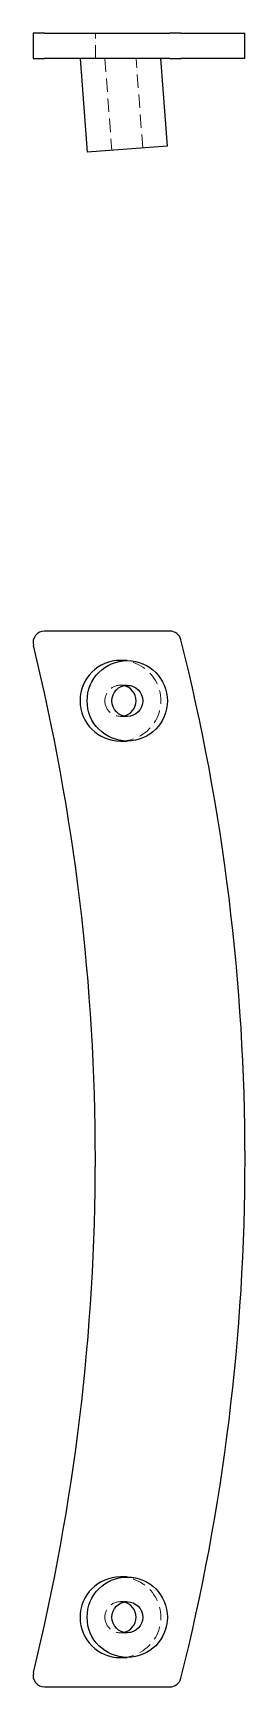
# Model space of a CAD drawing. Header units: millimetres. Extents: x 73 to 229, y 7 to 164.
# Drawn here: x 72.9 to 93.1, y 7 to 163.6 of the extents above.
import ezdxf

# ---------------------------------------------------------------- set-up
doc = ezdxf.new("R2010")
doc.units = ezdxf.units.MM
doc.linetypes.add('HIDDEN', pattern=[1.905, 1.27, -0.635])

msp = doc.modelspace()

# ---------------------------------------------------------------- linework, layer by layer
at = {"color": 7, "linetype": 'Continuous', "lineweight": 25}
for p, q in [((72.95, 163.64), (72.95, 161.23)), ((74.04, 163.64), (72.95, 163.64)), ((74.04, 163.64), (85.92, 163.64)), ((86.97, 163.64), (85.92, 163.64)), ((86.97, 163.64), (93.05, 163.64)), ((93.05, 161.23), (93.05, 163.64)), ((72.95, 161.23), (74.04, 161.23)), ((85.92, 161.23), (74.04, 161.23)), ((77.41, 161.23), (78.08, 152.36)), ((85.7, 152.94), (85.07, 161.23)), ((85.92, 161.23), (86.97, 161.23)), ((93.05, 161.23), (86.97, 161.23)), ((85.7, 152.94), (78.08, 152.36)), ((85.92, 107), (74.04, 107)), ((81.89, 104.22), (81.24, 104.22)), ((81.24, 96.57), (81.89, 96.57)), ((81.89, 17.43), (81.24, 17.43)), ((81.24, 9.78), (81.89, 9.78)), ((74.04, 7), (85.92, 7))]:
    msp.add_line(p, q, dxfattribs=at)
at = {"color": 7, "linetype": 'HIDDEN', "lineweight": 18}
for p, q in [((78.86, 161.23), (78.86, 163.64)), ((79.76, 161.23), (80.42, 152.54)), ((83.36, 152.76), (82.72, 161.23)), ((81.89, 101.87), (81.24, 101.87)), ((81.24, 98.92), (81.89, 98.92)), ((81.89, 15.08), (81.24, 15.08)), ((81.24, 12.13), (81.89, 12.13))]:
    msp.add_line(p, q, dxfattribs=at)
at = {"color": 7, "linetype": 'Continuous', "lineweight": 25}
for centre, radius in [((81.89, 100.39), 3.81), ((81.89, 100.39), 1.47), ((81.89, 13.6), 3.81), ((81.89, 13.6), 1.47)]:
    msp.add_circle(centre, radius, dxfattribs=at)
for centre, radius, start, end in [((74.04, 105.91), 1.09, 90, 193.7861), ((85.92, 105.91), 1.09, 14.0919, 90), ((-125.29, 57), 204.15, 346.2139, 13.7861), ((-108.91, 57), 201.97, 345.9081, 14.0919), ((74.04, 8.09), 1.09, 166.2139, 270), ((85.92, 8.09), 1.09, 270, 345.9081)]:
    msp.add_arc(centre, radius, start, end, dxfattribs=at)
for centre, major_axis, start_param, end_param in [((81.24, 100.4), (-3.83, 0), 4.712389, 6.283185), ((81.24, 100.4), (-1.48, 0), 1.790953, 4.492232), ((81.24, 100.4), (-3.83, 0), 0, 1.570796), ((81.24, 13.6), (-3.83, 0), 4.712389, 6.283185), ((81.24, 13.6), (-1.48, 0), 1.790953, 4.492232), ((81.24, 13.6), (-3.83, 0), 0, 1.570796)]:
    msp.add_ellipse(centre, major_axis=major_axis, ratio=0.997199, start_param=start_param, end_param=end_param, dxfattribs=at)
at = {"color": 7, "linetype": 'HIDDEN', "lineweight": 18}
for centre, major_axis, start_param, end_param in [((81.24, 100.4), (-3.83, 0), 1.570796, 4.712389), ((81.24, 100.4), (-1.48, 0), 4.492232, 6.283185), ((81.24, 100.4), (-1.48, 0), 0, 1.790953), ((81.24, 13.6), (-3.83, 0), 1.570796, 4.712389), ((81.24, 13.6), (-1.48, 0), 4.492232, 6.283185), ((81.24, 13.6), (-1.48, 0), 0, 1.790953)]:
    msp.add_ellipse(centre, major_axis=major_axis, ratio=0.997199, start_param=start_param, end_param=end_param, dxfattribs=at)

doc.saveas('drawing.dxf')
